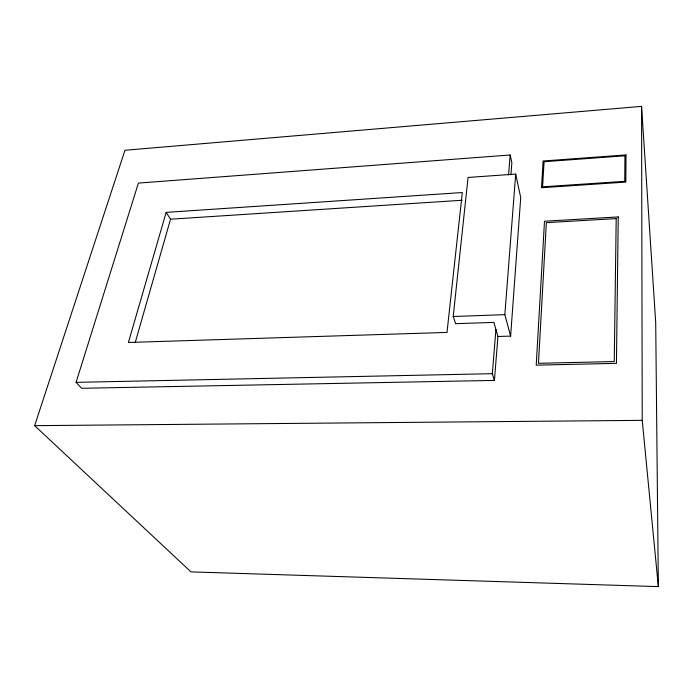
<?xml version="1.0" encoding="UTF-8"?>
<svg xmlns="http://www.w3.org/2000/svg" width="693" height="693" viewBox="0 0 693 693"><rect width="100%" height="100%" fill="white"/><g stroke="black" fill="none" stroke-linecap="round" stroke-linejoin="round"><path stroke-width="1.04" d="M497.938 336.486L510.62 336.105L520.72 197.592L515.687 174.09L468.07 177.451L453.205 316.502L455.647 323.683L493.892 322.392L497.938 336.486L494.421 380.405L81.644 388.288L76.074 382.354L138.409 183.091L510.178 154.989L511.867 162.803L510.914 174.653M510.62 336.105L504.842 314.665L515.687 174.09M494.421 380.405L492.325 373.692L495.937 329.504M508.549 174.939L510.178 154.989M135.239 342.489L170.53 219.205L166.155 212.379L462.318 192.541L447.002 332.415L128.404 342.472L166.155 212.379M34.65 425.658L124.965 150.268L641.562 106.375L655.708 322.54L658.35 586.625L190.973 571.89L34.65 425.658L642.229 420.356L658.35 586.625M170.53 219.205L462.292 200.242M453.205 316.502L504.842 314.665M76.074 382.354L492.325 373.692M641.562 106.375L642.229 420.356M626.022 154.92L625.814 182.077L541.493 187.716L543.104 161.01L626.022 154.92M624.947 155.786L624.731 181.332L542.584 186.841L544.092 161.712L624.947 155.786M618.243 216.926L616.441 363.34L536.235 365.159L544.49 221.24L618.243 216.926M616.198 218.598L614.258 361.547L538.452 363.305L546.353 222.652L616.198 218.598"/></g></svg>
